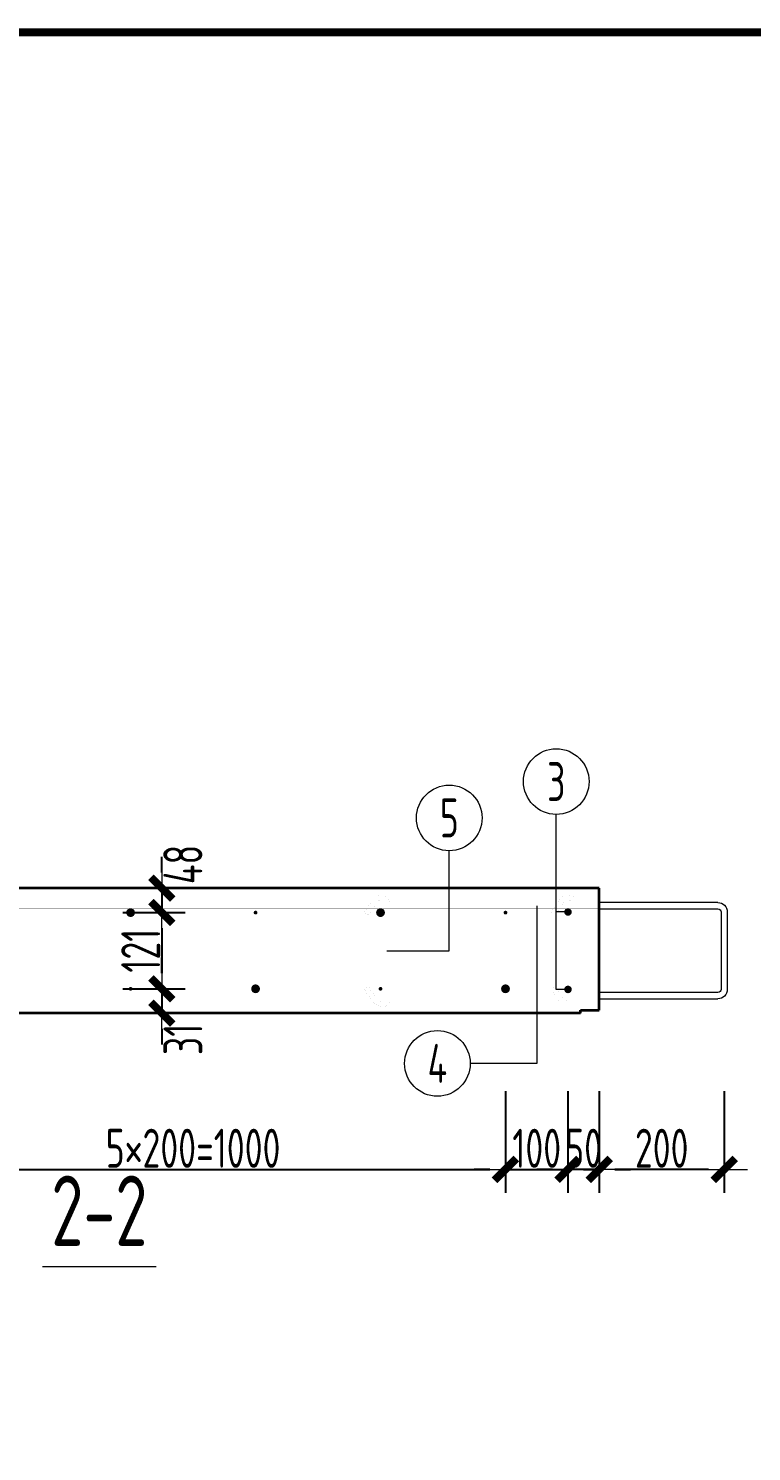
# Model space of a CAD drawing. Extents: x -85320 to 1679916, y -1321939 to 627.
# Drawn here: x 1217586 to 1222215, y -1086029 to -1076917 of the extents above; entities that cross this region are included whole.
import ezdxf
from ezdxf.enums import TextEntityAlignment as Align

# ---------------------------------------------------------------- set-up
doc = ezdxf.new("R2010")
doc.units = 0
doc.header["$LTSCALE"] = 1000
doc.layers.add('BORDER', color=7, linetype='Continuous')
doc.layers.add('拉模', color=7, linetype='Continuous')
for name, color, linetype, lineweight in [('直线', 7, 'Continuous', 18), ('预制墙图名', 7, 'Continuous', 18), ('预制墙墙身水平筋', 130, 'Continuous', 18), ('预制墙墙身纵向受力筋', 1, 'Continuous', 18), ('预制墙墙身纵向非受力筋', 94, 'Continuous', 18), ('预制墙墙身附加筋', 94, 'Continuous', 18), ('预制墙拉筋', 130, 'Continuous', 18), ('预制墙详图标注', 3, 'Continuous', 18), ('预制墙详图轮廓', 3, 'Continuous', 35)]:
    doc.layers.add(name, color=color, linetype=linetype, lineweight=lineweight)
doc.styles.add('样式 1', font='yjkeng.shx', dxfattribs={"width": 0.7, "bigfont": 'yjkchn.shx'})
doc.styles.add('样式 2', font='yjkeng.shx', dxfattribs={"width": 0.7, "bigfont": 'yjkchn.shx'})
doc.dimstyles.new('盈建科结构', dxfattribs={"dimscale": 100, "dimtxt": 2.5, "dimasz": 1, "dimexe": 1.5, "dimexo": 0.625, "dimgap": 0.1, "dimtad": 1, "dimdec": 0, "dimrnd": 1, "dimzin": 0, "dimdsep": 46, "dimtxsty": '样式 1', "dimblk": '_yjkbk', "dimblk1": 'ARCHTICK', "dimblk2": 'ARCHTICK', "dimcen": 0.09, "dimadec": 0, "dimazin": 0, "dimtfac": 1, "dimtdec": 4, "dimtix": 1, "dimtmove": 2, "dimatfit": 3, "dimfxl": 1, "dimtolj": 1, "dimtzin": 0, "dimarcsym": 0})

# ---------------------------------------------------------------- blocks, each defined once
blk = doc.blocks.new('_yjkbk')
blk.add_line((-1, 0), (1.5, 0))
blk.add_lwpolyline([(-0.7, -0.7, 0.5, 0.5, 0), (0.7, 0.7, 0.5, 0.5, 0)], format="xyseb")
blk = doc.blocks.new('*D3657')
at = {"layer": 'Defpoints', "color": 0, "transparency": 16777216}
for p in [(1221240.1, -1083722.1), (1222040.1, -1083722.1), (1221240.1, -1084222.1)]:
    blk.add_point(p, dxfattribs=at)
at = {"layer": '预制墙详图标注', "color": 0, "lineweight": -2, "transparency": 16777216}
for p, q in [((1221240.1, -1083722.1), (1221240.1, -1084372.1)), ((1222040.1, -1083722.1), (1222040.1, -1084372.1)), ((1221940.1, -1084222.1), (1221340.1, -1084222.1))]:
    blk.add_line(p, q, dxfattribs=at)
at = {"layer": '预制墙详图标注', "color": 0, "lineweight": -2, "transparency": 16777216, "xscale": 100, "yscale": 100, "zscale": 100, "rotation": 180}
blk.add_blockref('_yjkbk', (1221240.1, -1084222.1), dxfattribs=at)
at = {"layer": '预制墙详图标注', "color": 0, "lineweight": -2, "transparency": 16777216, "xscale": 100, "yscale": 100, "zscale": 100}
blk.add_blockref('_yjkbk', (1222040.1, -1084222.1), dxfattribs=at)
at = {"layer": '预制墙详图标注', "color": 0, "transparency": 16777216, "insert": (1221640.1, -1084212.1), "char_height": 250, "attachment_point": 8, "style": '样式 1'}
blk.add_mtext('\\A1;200', dxfattribs=at)
blk = doc.blocks.new('_ArchTick')
at = {"color": 0, "linetype": 'ByBlock', "const_width": 0.4}
blk.add_lwpolyline([(-0.5, -0.5), (0.5, 0.5)], dxfattribs=at)
blk = doc.blocks.new('*D3658')
at = {"layer": 'Defpoints', "color": 0, "transparency": 16777216}
for p in [(1221040.1, -1083722.1), (1221240.1, -1083722.1), (1221040.1, -1084222.1)]:
    blk.add_point(p, dxfattribs=at)
at = {"layer": '预制墙详图标注', "color": 0, "lineweight": -2, "transparency": 16777216}
for p, q in [((1221040.1, -1083722.1), (1221040.1, -1084372.1)), ((1221240.1, -1083722.1), (1221240.1, -1084372.1)), ((1220940.1, -1084222.1), (1220840.1, -1084222.1)), ((1221240.1, -1084222.1), (1221040.1, -1084222.1)), ((1221340.1, -1084222.1), (1221440.1, -1084222.1))]:
    blk.add_line(p, q, dxfattribs=at)
at = {"layer": '预制墙详图标注', "color": 0, "lineweight": -2, "transparency": 16777216, "xscale": 100, "yscale": 100, "zscale": 100}
blk.add_blockref('_yjkbk', (1221040.1, -1084222.1), dxfattribs=at)
at = {"layer": '预制墙详图标注', "color": 0, "lineweight": -2, "transparency": 16777216, "xscale": 100, "yscale": 100, "zscale": 100, "rotation": 180}
blk.add_blockref('_yjkbk', (1221240.1, -1084222.1), dxfattribs=at)
at = {"layer": '预制墙详图标注', "color": 0, "transparency": 16777216, "insert": (1221140.1, -1084212.1), "char_height": 250, "attachment_point": 8, "style": '样式 1'}
blk.add_mtext('\\A1;50', dxfattribs=at)
blk = doc.blocks.new('*D3581')
at = {"layer": 'Defpoints', "color": 0, "transparency": 16777216}
for p in [(1216640.1, -1083722.1), (1220640.1, -1083722.1), (1220640.1, -1084222.1)]:
    blk.add_point(p, dxfattribs=at)
at = {"layer": '预制墙详图标注', "color": 0, "lineweight": -2, "transparency": 16777216}
for p, q in [((1216640.1, -1083784.6), (1216640.1, -1084372.1)), ((1220640.1, -1083784.6), (1220640.1, -1084372.1)), ((1216740.1, -1084222.1), (1220540.1, -1084222.1))]:
    blk.add_line(p, q, dxfattribs=at)
at = {"layer": '预制墙详图标注', "color": 0, "lineweight": -2, "transparency": 16777216, "xscale": 100, "yscale": 100, "zscale": 100, "rotation": 180}
blk.add_blockref('_yjkbk', (1216640.1, -1084222.1), dxfattribs=at)
at = {"layer": '预制墙详图标注', "color": 0, "lineweight": -2, "transparency": 16777216, "xscale": 100, "yscale": 100, "zscale": 100}
blk.add_blockref('_yjkbk', (1220640.1, -1084222.1), dxfattribs=at)
at = {"layer": '预制墙详图标注', "color": 0, "transparency": 16777216, "insert": (1218640.1, -1084212.1), "char_height": 250, "attachment_point": 8, "style": '样式 1'}
blk.add_mtext('\\A1;5×200=1000', dxfattribs=at)
blk = doc.blocks.new('*D3583')
at = {"layer": 'Defpoints', "color": 0, "transparency": 16777216}
for p in [(1220640.1, -1083722.1), (1221040.1, -1083722.1), (1221040.1, -1084222.1)]:
    blk.add_point(p, dxfattribs=at)
at = {"layer": '预制墙详图标注', "color": 0, "lineweight": -2, "transparency": 16777216}
for p, q in [((1220640.1, -1083722.1), (1220640.1, -1084372.1)), ((1221040.1, -1083722.1), (1221040.1, -1084372.1)), ((1220540.1, -1084222.1), (1220440.1, -1084222.1)), ((1220640.1, -1084222.1), (1221040.1, -1084222.1)), ((1221140.1, -1084222.1), (1221240.1, -1084222.1))]:
    blk.add_line(p, q, dxfattribs=at)
at = {"layer": '预制墙详图标注', "color": 0, "lineweight": -2, "transparency": 16777216, "xscale": 100, "yscale": 100, "zscale": 100}
blk.add_blockref('_yjkbk', (1220640.1, -1084222.1), dxfattribs=at)
at = {"layer": '预制墙详图标注', "color": 0, "lineweight": -2, "transparency": 16777216, "xscale": 100, "yscale": 100, "zscale": 100, "rotation": 180}
blk.add_blockref('_yjkbk', (1221040.1, -1084222.1), dxfattribs=at)
at = {"layer": '预制墙详图标注', "color": 0, "transparency": 16777216, "insert": (1220840.1, -1084212.1), "char_height": 250, "attachment_point": 8, "style": '样式 1'}
blk.add_mtext('\\A1;100', dxfattribs=at)
blk = doc.blocks.new('*D3625')
at = {"layer": 'Defpoints', "color": 0, "transparency": 16777216}
for p in [(1218190.1, -1083066.1), (1218190.1, -1083222.1), (1218440.1, -1083222.1)]:
    blk.add_point(p, dxfattribs=at)
at = {"layer": '预制墙详图标注', "color": 0, "lineweight": -2, "transparency": 16777216}
for p, q in [((1218440.1, -1082966.1), (1218440.1, -1082866.1)), ((1218190.1, -1083066.1), (1218590.1, -1083066.1)), ((1218440.1, -1083066.1), (1218440.1, -1083222.1)), ((1218190.1, -1083222.1), (1218590.1, -1083222.1)), ((1218440.1, -1083322.1), (1218440.1, -1083422.1))]:
    blk.add_line(p, q, dxfattribs=at)
at = {"layer": '预制墙详图标注', "color": 0, "lineweight": -2, "transparency": 16777216, "xscale": 100, "yscale": 100, "zscale": 100}
for p, rotation in [((1218440.1, -1083066.1), 270), ((1218440.1, -1083222.1), 90)]:
    blk.add_blockref('_yjkbk', p, dxfattribs=dict(at, rotation=rotation))
at = {"layer": '预制墙详图标注', "color": 0, "transparency": 16777216, "insert": (1218700.1, -1083389.9), "char_height": 250, "attachment_point": 8, "rotation": 90, "style": '样式 1'}
blk.add_mtext('\\A1;31', dxfattribs=at)
blk = doc.blocks.new('*D3626')
at = {"layer": 'Defpoints', "color": 0, "transparency": 16777216}
for p in [(1218190.1, -1082578.1), (1218190.1, -1083066.1), (1218440.1, -1083066.1)]:
    blk.add_point(p, dxfattribs=at)
at = {"layer": '预制墙详图标注', "color": 0, "lineweight": -2, "transparency": 16777216}
for p, q in [((1218190.1, -1082578.1), (1218590.1, -1082578.1)), ((1218440.1, -1082678.1), (1218440.1, -1082966.1)), ((1218190.1, -1083066.1), (1218590.1, -1083066.1))]:
    blk.add_line(p, q, dxfattribs=at)
at = {"layer": '预制墙详图标注', "color": 0, "lineweight": -2, "transparency": 16777216, "xscale": 100, "yscale": 100, "zscale": 100}
for p, rotation in [((1218440.1, -1082578.1), 90), ((1218440.1, -1083066.1), 270)]:
    blk.add_blockref('_yjkbk', p, dxfattribs=dict(at, rotation=rotation))
at = {"layer": '预制墙详图标注', "color": 0, "transparency": 16777216, "insert": (1218430.1, -1082822.1), "char_height": 250, "attachment_point": 8, "rotation": 90, "style": '样式 1'}
blk.add_mtext('\\A1;121', dxfattribs=at)
blk = doc.blocks.new('*D3627')
at = {"layer": 'Defpoints', "color": 0, "transparency": 16777216}
for p in [(1218190.1, -1082422.1), (1218190.1, -1082578.1), (1218440.1, -1082578.1)]:
    blk.add_point(p, dxfattribs=at)
at = {"layer": '预制墙详图标注', "color": 0, "lineweight": -2, "transparency": 16777216}
for p, q in [((1218440.1, -1082322.1), (1218440.1, -1082222.1)), ((1218190.1, -1082422.1), (1218590.1, -1082422.1)), ((1218440.1, -1082422.1), (1218440.1, -1082578.1)), ((1218190.1, -1082578.1), (1218590.1, -1082578.1)), ((1218440.1, -1082678.1), (1218440.1, -1082778.1))]:
    blk.add_line(p, q, dxfattribs=at)
at = {"layer": '预制墙详图标注', "color": 0, "lineweight": -2, "transparency": 16777216, "xscale": 100, "yscale": 100, "zscale": 100}
for p, rotation in [((1218440.1, -1082422.1), 270), ((1218440.1, -1082578.1), 90)]:
    blk.add_blockref('_yjkbk', p, dxfattribs=dict(at, rotation=rotation))
at = {"layer": '预制墙详图标注', "color": 0, "transparency": 16777216, "insert": (1218700.1, -1082269.8), "char_height": 250, "attachment_point": 8, "rotation": 90, "style": '样式 1'}
blk.add_mtext('\\A1;48', dxfattribs=at)
blk = doc.blocks.new('图框1')
at = {"layer": 'BORDER', "const_width": 50}
blk.add_lwpolyline([(1377778.9, -823088.7), (1377778.9, -783088.7), (1433678.9, -783088.7), (1433678.9, -823088.7)], close=True, dxfattribs=at)
blk = doc.blocks.new('闭口左')
at = {"layer": '预制墙墙身水平筋', "color": 4}
for p, q in [((1032894.4, -832502.8), (1032894.4, -832998.8)), ((1032934.4, -832502.8), (1032934.4, -832998.8))]:
    blk.add_line(p, q, dxfattribs=at)
at = {"layer": '预制墙墙身水平筋', "lineweight": 18}
for p, q in [((1032954.4, -832442.8), (1033714.4, -832442.8)), ((1032954.4, -832442.8), (1033714.4, -832442.8)), ((1032954.4, -832442.8), (1033714.4, -832442.8)), ((1032954.4, -832442.8), (1033714.4, -832442.8)), ((1032954.4, -832442.8), (1033714.4, -832442.8)), ((1032954.4, -832442.8), (1033714.4, -832442.8)), ((1032954.4, -832442.8), (1033714.4, -832442.8)), ((1032954.4, -832442.8), (1033714.4, -832442.8)), ((1032954.4, -832442.8), (1033714.4, -832442.8)), ((1032954.4, -832442.8), (1033714.4, -832442.8)), ((1032954.4, -832442.8), (1033714.4, -832442.8)), ((1032954.4, -832442.8), (1033714.4, -832442.8)), ((1032954.4, -832442.8), (1033714.4, -832442.8)), ((1032954.4, -832442.8), (1033714.4, -832442.8)), ((1032954.4, -832442.8), (1033714.4, -832442.8)), ((1033714.4, -832482.8), (1032954.4, -832482.8)), ((1033714.4, -832482.8), (1032954.4, -832482.8)), ((1033714.4, -832482.8), (1032954.4, -832482.8)), ((1033714.4, -832482.8), (1032954.4, -832482.8)), ((1033714.4, -832482.8), (1032954.4, -832482.8)), ((1033714.4, -832482.8), (1032954.4, -832482.8)), ((1033714.4, -832482.8), (1032954.4, -832482.8)), ((1033714.4, -832482.8), (1032954.4, -832482.8)), ((1033714.4, -832482.8), (1032954.4, -832482.8)), ((1033714.4, -832482.8), (1032954.4, -832482.8)), ((1033714.4, -832482.8), (1032954.4, -832482.8)), ((1033714.4, -832482.8), (1032954.4, -832482.8)), ((1033714.4, -832482.8), (1032954.4, -832482.8)), ((1033714.4, -832482.8), (1032954.4, -832482.8)), ((1033714.4, -832482.8), (1032954.4, -832482.8)), ((1032954.4, -833018.8), (1033714.4, -833018.8)), ((1033714.4, -833058.8), (1032954.4, -833058.8))]:
    blk.add_line(p, q, dxfattribs=at)
for centre, radius, start, end in [((1032954.4, -832502.8), 60, 90, 180), ((1032954.4, -832502.8), 60, 90, 180), ((1032954.4, -832502.8), 60, 90, 180), ((1032954.4, -832502.8), 60, 90, 180), ((1032954.4, -832502.8), 60, 90, 180), ((1032954.4, -832502.8), 60, 90, 180), ((1032954.4, -832502.8), 60, 90, 180), ((1032954.4, -832502.8), 60, 90, 180), ((1032954.4, -832502.8), 60, 90, 180), ((1032954.4, -832502.8), 60, 90, 180), ((1032954.4, -832502.8), 60, 90, 180), ((1032954.4, -832502.8), 60, 90, 180), ((1032954.4, -832502.8), 60, 90, 180), ((1032954.4, -832502.8), 60, 90, 180), ((1032954.4, -832502.8), 20, 90, 180), ((1032954.4, -832502.8), 20, 90, 180), ((1032954.4, -832502.8), 20, 90, 180), ((1032954.4, -832502.8), 20, 90, 180), ((1032954.4, -832502.8), 20, 90, 180), ((1032954.4, -832502.8), 20, 90, 180), ((1032954.4, -832502.8), 20, 90, 180), ((1032954.4, -832502.8), 20, 90, 180), ((1032954.4, -832502.8), 20, 90, 180), ((1032954.4, -832502.8), 20, 90, 180), ((1032954.4, -832502.8), 20, 90, 180), ((1032954.4, -832502.8), 20, 90, 180), ((1032954.4, -832502.8), 20, 90, 180), ((1032954.4, -832502.8), 20, 90, 180), ((1032954.4, -832998.8), 60, 180, 270), ((1032954.4, -832998.8), 20, 180, 270)]:
    blk.add_arc(centre, radius, start, end, dxfattribs=at)

msp = doc.modelspace()

# ---------------------------------------------------------------- linework, layer by layer
at = {"layer": '直线', "lineweight": 18}
for p, q in [((1221040.149, -1082574.058), (1220965.149, -1082574.058)), ((1220840.149, -1083110.058), (1220840.149, -1083544.058))]:
    msp.add_line(p, q, dxfattribs=at)
for points in [[(1221040.149, -1083070.058), (1220965.149, -1083070.058), (1220965.149, -1081949.058)], [(1219880.149, -1082822.058), (1220280.149, -1082822.058), (1220280.149, -1082182.058)], [(1220840.149, -1082534.058), (1220840.149, -1083544.058), (1220414.149, -1083544.058)]]:
    msp.add_lwpolyline(points, dxfattribs=at)
for centre in [(1220965.149, -1081739.058), (1220280.149, -1081972.058), (1220204.149, -1083544.058)]:
    msp.add_circle(centre, 210, dxfattribs=at)
at = {"layer": '预制墙图名', "lineweight": 18}
msp.add_line((1218403.61, -1084847.058), (1217676.687, -1084847.058), dxfattribs=at)
at = {"layer": '预制墙墙身水平筋', "lineweight": 18, "const_width": 0.18}
for points in [[(1221240.149, -1082514.058), (1216040.149, -1082514.058)], [(1221240.149, -1082514.058), (1216040.149, -1082514.058)], [(1221240.149, -1082514.058), (1216040.149, -1082514.058)], [(1221240.149, -1082514.058), (1216040.149, -1082514.058)], [(1221240.149, -1082514.058), (1216040.149, -1082514.058)], [(1221240.149, -1082514.058), (1216040.149, -1082514.058)], [(1221240.149, -1082514.058), (1216040.149, -1082514.058)], [(1221240.149, -1082514.058), (1216040.149, -1082514.058)], [(1221240.149, -1082514.058), (1216040.149, -1082514.058)], [(1221240.149, -1082514.058), (1216040.149, -1082514.058)], [(1221240.149, -1082514.058), (1216040.149, -1082514.058)], [(1221240.149, -1082514.058), (1216040.149, -1082514.058)], [(1221240.149, -1082514.058), (1216040.149, -1082514.058)], [(1221240.149, -1082514.058), (1216040.149, -1082514.058)], [(1221240.149, -1082514.058), (1216040.149, -1082514.058)], [(1216040.149, -1082554.058), (1221240.149, -1082554.058)], [(1216040.149, -1082554.058), (1221240.149, -1082554.058)], [(1216040.149, -1082554.058), (1221240.149, -1082554.058)], [(1216040.149, -1082554.058), (1221240.149, -1082554.058)], [(1216040.149, -1082554.058), (1221240.149, -1082554.058)], [(1216040.149, -1082554.058), (1221240.149, -1082554.058)], [(1216040.149, -1082554.058), (1221240.149, -1082554.058)], [(1216040.149, -1082554.058), (1221240.149, -1082554.058)], [(1216040.149, -1082554.058), (1221240.149, -1082554.058)], [(1216040.149, -1082554.058), (1221240.149, -1082554.058)], [(1216040.149, -1082554.058), (1221240.149, -1082554.058)], [(1216040.149, -1082554.058), (1221240.149, -1082554.058)], [(1216040.149, -1082554.058), (1221240.149, -1082554.058)], [(1216040.149, -1082554.058), (1221240.149, -1082554.058)], [(1216040.149, -1082554.058), (1221240.149, -1082554.058)], [(1221240.149, -1083090.058), (1216040.149, -1083090.058)], [(1221240.149, -1083090.058), (1216040.149, -1083090.058)], [(1221240.149, -1083090.058), (1216040.149, -1083090.058)], [(1221240.149, -1083090.058), (1216040.149, -1083090.058)], [(1221240.149, -1083090.058), (1216040.149, -1083090.058)], [(1221240.149, -1083090.058), (1216040.149, -1083090.058)], [(1221240.149, -1083090.058), (1216040.149, -1083090.058)], [(1221240.149, -1083090.058), (1216040.149, -1083090.058)], [(1221240.149, -1083090.058), (1216040.149, -1083090.058)], [(1221240.149, -1083090.058), (1216040.149, -1083090.058)], [(1221240.149, -1083090.058), (1216040.149, -1083090.058)], [(1221240.149, -1083090.058), (1216040.149, -1083090.058)], [(1221240.149, -1083090.058), (1216040.149, -1083090.058)], [(1221240.149, -1083090.058), (1216040.149, -1083090.058)], [(1221240.149, -1083090.058), (1216040.149, -1083090.058)], [(1216040.149, -1083130.058), (1221240.149, -1083130.058)], [(1216040.149, -1083130.058), (1221240.149, -1083130.058)], [(1216040.149, -1083130.058), (1221240.149, -1083130.058)], [(1216040.149, -1083130.058), (1221240.149, -1083130.058)], [(1216040.149, -1083130.058), (1221240.149, -1083130.058)], [(1216040.149, -1083130.058), (1221240.149, -1083130.058)], [(1216040.149, -1083130.058), (1221240.149, -1083130.058)], [(1216040.149, -1083130.058), (1221240.149, -1083130.058)], [(1216040.149, -1083130.058), (1221240.149, -1083130.058)], [(1216040.149, -1083130.058), (1221240.149, -1083130.058)], [(1216040.149, -1083130.058), (1221240.149, -1083130.058)], [(1216040.149, -1083130.058), (1221240.149, -1083130.058)], [(1216040.149, -1083130.058), (1221240.149, -1083130.058)], [(1216040.149, -1083130.058), (1221240.149, -1083130.058)], [(1216040.149, -1083130.058), (1221240.149, -1083130.058)]]:
    msp.add_lwpolyline(points, dxfattribs=at)
at = {"layer": '预制墙墙身纵向受力筋', "lineweight": 18, "const_width": 28}
for points in [[(1218226.149, -1082578.058, -1), (1218254.149, -1082578.058, -1)], [(1219826.149, -1082578.058, -1), (1219854.149, -1082578.058, -1)], [(1219026.149, -1083066.058, -1), (1219054.149, -1083066.058, -1)], [(1220626.149, -1083066.058, -1), (1220654.149, -1083066.058, -1)]]:
    msp.add_lwpolyline(points, format="xyb", close=True, dxfattribs=at)
at = {"layer": '预制墙墙身纵向非受力筋', "lineweight": 18, "const_width": 12}
for points in [[(1219034.149, -1082578.058, -1), (1219046.149, -1082578.058, -1)], [(1220634.149, -1082578.058, -1), (1220646.149, -1082578.058, -1)], [(1218234.149, -1083066.058, -1), (1218246.149, -1083066.058, -1)], [(1219834.149, -1083066.058, -1), (1219846.149, -1083066.058, -1)]]:
    msp.add_lwpolyline(points, format="xyb", close=True, dxfattribs=at)
at = {"layer": '预制墙墙身附加筋', "lineweight": 18, "const_width": 24}
for points in [[(1221028.149, -1082574.058, -1), (1221052.149, -1082574.058, -1)], [(1221028.149, -1083070.058, -1), (1221052.149, -1083070.058, -1)]]:
    msp.add_lwpolyline(points, format="xyb", close=True, dxfattribs=at)
at = {"layer": '预制墙拉筋', "lineweight": 18, "const_width": 0.18}
for points in [[(1219734.654, -1083068.896), (1219789.767, -1083146.808, 0.24342753), (1219850.151, -1083178.058), (1219865.15, -1083178.058, 0.41421357), (1219896.149, -1083147.059), (1219896.149, -1082512.055, 0.41421357), (1219850.151, -1082466.058), (1219835.152, -1082466.058, 0.24342753), (1219798.429, -1082485.063), (1219734.654, -1082575.219), (1219760.779, -1082593.699), (1219824.554, -1082503.543, -0.24342753), (1219835.152, -1082498.058), (1219850.151, -1082498.058, -0.41421357), (1219864.149, -1082512.055), (1219864.149, -1083147.059), (1219866.151, -1083147.059, -0.41421357), (1219865.15, -1083148.06), (1219865.15, -1083146.058), (1219850.151, -1083146.058, -0.24342753), (1219815.892, -1083128.328), (1219760.779, -1083050.416)], [(1219734.654, -1083068.896), (1219789.767, -1083146.808, 0.24342753), (1219850.151, -1083178.058), (1219865.15, -1083178.058, 0.41421357), (1219896.149, -1083147.059), (1219896.149, -1082512.055, 0.41421357), (1219850.151, -1082466.058), (1219835.152, -1082466.058, 0.24342753), (1219798.429, -1082485.063), (1219734.654, -1082575.219), (1219760.779, -1082593.699), (1219824.554, -1082503.543, -0.24342753), (1219835.152, -1082498.058), (1219850.151, -1082498.058, -0.41421357), (1219864.149, -1082512.055), (1219864.149, -1083147.059), (1219866.151, -1083147.059, -0.41421357), (1219865.15, -1083148.06), (1219865.15, -1083146.058), (1219850.151, -1083146.058, -0.24342753), (1219815.892, -1083128.328), (1219760.779, -1083050.416)], [(1219734.654, -1083068.896), (1219789.767, -1083146.808, 0.24342753), (1219850.151, -1083178.058), (1219865.15, -1083178.058, 0.41421357), (1219896.149, -1083147.059), (1219896.149, -1082512.055, 0.41421357), (1219850.151, -1082466.058), (1219835.152, -1082466.058, 0.24342753), (1219798.429, -1082485.063), (1219734.654, -1082575.219), (1219760.779, -1082593.699), (1219824.554, -1082503.543, -0.24342753), (1219835.152, -1082498.058), (1219850.151, -1082498.058, -0.41421357), (1219864.149, -1082512.055), (1219864.149, -1083147.059), (1219866.151, -1083147.059, -0.41421357), (1219865.15, -1083148.06), (1219865.15, -1083146.058), (1219850.151, -1083146.058, -0.24342753), (1219815.892, -1083128.328), (1219760.779, -1083050.416)], [(1219734.654, -1083068.896), (1219789.767, -1083146.808, 0.24342753), (1219850.151, -1083178.058), (1219865.15, -1083178.058, 0.41421357), (1219896.149, -1083147.059), (1219896.149, -1082512.055, 0.41421357), (1219850.151, -1082466.058), (1219835.152, -1082466.058, 0.24342753), (1219798.429, -1082485.063), (1219734.654, -1082575.219), (1219760.779, -1082593.699), (1219824.554, -1082503.543, -0.24342753), (1219835.152, -1082498.058), (1219850.151, -1082498.058, -0.41421357), (1219864.149, -1082512.055), (1219864.149, -1083147.059), (1219866.151, -1083147.059, -0.41421357), (1219865.15, -1083148.06), (1219865.15, -1083146.058), (1219850.151, -1083146.058, -0.24342753), (1219815.892, -1083128.328), (1219760.779, -1083050.416)], [(1219734.654, -1083068.896), (1219789.767, -1083146.808, 0.24342753), (1219850.151, -1083178.058), (1219865.15, -1083178.058, 0.41421357), (1219896.149, -1083147.059), (1219896.149, -1082512.055, 0.41421357), (1219850.151, -1082466.058), (1219835.152, -1082466.058, 0.24342753), (1219798.429, -1082485.063), (1219734.654, -1082575.219), (1219760.779, -1082593.699), (1219824.554, -1082503.543, -0.24342753), (1219835.152, -1082498.058), (1219850.151, -1082498.058, -0.41421357), (1219864.149, -1082512.055), (1219864.149, -1083147.059), (1219866.151, -1083147.059, -0.41421357), (1219865.15, -1083148.06), (1219865.15, -1083146.058), (1219850.151, -1083146.058, -0.24342753), (1219815.892, -1083128.328), (1219760.779, -1083050.416)], [(1220930.654, -1083068.896), (1220985.767, -1083146.808, 0.24342753), (1221046.151, -1083178.058), (1221061.15, -1083178.058, 0.41421357), (1221092.149, -1083147.059), (1221092.149, -1082512.055, 0.41421357), (1221046.151, -1082466.058), (1221031.152, -1082466.058, 0.24342753), (1220994.429, -1082485.063), (1220930.654, -1082575.219), (1220956.779, -1082593.699), (1221020.554, -1082503.543, -0.24342753), (1221031.152, -1082498.058), (1221046.151, -1082498.058, -0.41421357), (1221060.149, -1082512.055), (1221060.149, -1083147.059), (1221062.151, -1083147.059, -0.41421357), (1221061.15, -1083148.06), (1221061.15, -1083146.058), (1221046.151, -1083146.058, -0.24342753), (1221011.892, -1083128.328), (1220956.779, -1083050.416)], [(1220930.654, -1083068.896), (1220985.767, -1083146.808, 0.24342753), (1221046.151, -1083178.058), (1221061.15, -1083178.058, 0.41421357), (1221092.149, -1083147.059), (1221092.149, -1082512.055, 0.41421357), (1221046.151, -1082466.058), (1221031.152, -1082466.058, 0.24342753), (1220994.429, -1082485.063), (1220930.654, -1082575.219), (1220956.779, -1082593.699), (1221020.554, -1082503.543, -0.24342753), (1221031.152, -1082498.058), (1221046.151, -1082498.058, -0.41421357), (1221060.149, -1082512.055), (1221060.149, -1083147.059), (1221062.151, -1083147.059, -0.41421357), (1221061.15, -1083148.06), (1221061.15, -1083146.058), (1221046.151, -1083146.058, -0.24342753), (1221011.892, -1083128.328), (1220956.779, -1083050.416)], [(1220930.654, -1083068.896), (1220985.767, -1083146.808, 0.24342753), (1221046.151, -1083178.058), (1221061.15, -1083178.058, 0.41421357), (1221092.149, -1083147.059), (1221092.149, -1082512.055, 0.41421357), (1221046.151, -1082466.058), (1221031.152, -1082466.058, 0.24342753), (1220994.429, -1082485.063), (1220930.654, -1082575.219), (1220956.779, -1082593.699), (1221020.554, -1082503.543, -0.24342753), (1221031.152, -1082498.058), (1221046.151, -1082498.058, -0.41421357), (1221060.149, -1082512.055), (1221060.149, -1083147.059), (1221062.151, -1083147.059, -0.41421357), (1221061.15, -1083148.06), (1221061.15, -1083146.058), (1221046.151, -1083146.058, -0.24342753), (1221011.892, -1083128.328), (1220956.779, -1083050.416)], [(1220930.654, -1083068.896), (1220985.767, -1083146.808, 0.24342753), (1221046.151, -1083178.058), (1221061.15, -1083178.058, 0.41421357), (1221092.149, -1083147.059), (1221092.149, -1082512.055, 0.41421357), (1221046.151, -1082466.058), (1221031.152, -1082466.058, 0.24342753), (1220994.429, -1082485.063), (1220930.654, -1082575.219), (1220956.779, -1082593.699), (1221020.554, -1082503.543, -0.24342753), (1221031.152, -1082498.058), (1221046.151, -1082498.058, -0.41421357), (1221060.149, -1082512.055), (1221060.149, -1083147.059), (1221062.151, -1083147.059, -0.41421357), (1221061.15, -1083148.06), (1221061.15, -1083146.058), (1221046.151, -1083146.058, -0.24342753), (1221011.892, -1083128.328), (1220956.779, -1083050.416)], [(1220930.654, -1083068.896), (1220985.767, -1083146.808, 0.24342753), (1221046.151, -1083178.058), (1221061.15, -1083178.058, 0.41421357), (1221092.149, -1083147.059), (1221092.149, -1082512.055, 0.41421357), (1221046.151, -1082466.058), (1221031.152, -1082466.058, 0.24342753), (1220994.429, -1082485.063), (1220930.654, -1082575.219), (1220956.779, -1082593.699), (1221020.554, -1082503.543, -0.24342753), (1221031.152, -1082498.058), (1221046.151, -1082498.058, -0.41421357), (1221060.149, -1082512.055), (1221060.149, -1083147.059), (1221062.151, -1083147.059, -0.41421357), (1221061.15, -1083148.06), (1221061.15, -1083146.058), (1221046.151, -1083146.058, -0.24342753), (1221011.892, -1083128.328), (1220956.779, -1083050.416)], [(1220930.654, -1083068.896), (1220985.767, -1083146.808, 0.24342753), (1221046.151, -1083178.058), (1221061.15, -1083178.058, 0.41421357), (1221092.149, -1083147.059), (1221092.149, -1082512.055, 0.41421357), (1221046.151, -1082466.058), (1221031.152, -1082466.058, 0.24342753), (1220994.429, -1082485.063), (1220930.654, -1082575.219), (1220956.779, -1082593.699), (1221020.554, -1082503.543, -0.24342753), (1221031.152, -1082498.058), (1221046.151, -1082498.058, -0.41421357), (1221060.149, -1082512.055), (1221060.149, -1083147.059), (1221062.151, -1083147.059, -0.41421357), (1221061.15, -1083148.06), (1221061.15, -1083146.058), (1221046.151, -1083146.058, -0.24342753), (1221011.892, -1083128.328), (1220956.779, -1083050.416)], [(1220930.654, -1083068.896), (1220985.767, -1083146.808, 0.24342753), (1221046.151, -1083178.058), (1221061.15, -1083178.058, 0.41421357), (1221092.149, -1083147.059), (1221092.149, -1082512.055, 0.41421357), (1221046.151, -1082466.058), (1221031.152, -1082466.058, 0.24342753), (1220994.429, -1082485.063), (1220930.654, -1082575.219), (1220956.779, -1082593.699), (1221020.554, -1082503.543, -0.24342753), (1221031.152, -1082498.058), (1221046.151, -1082498.058, -0.41421357), (1221060.149, -1082512.055), (1221060.149, -1083147.059), (1221062.151, -1083147.059, -0.41421357), (1221061.15, -1083148.06), (1221061.15, -1083146.058), (1221046.151, -1083146.058, -0.24342753), (1221011.892, -1083128.328), (1220956.779, -1083050.416)], [(1220930.654, -1083068.896), (1220985.767, -1083146.808, 0.24342753), (1221046.151, -1083178.058), (1221061.15, -1083178.058, 0.41421357), (1221092.149, -1083147.059), (1221092.149, -1082512.055, 0.41421357), (1221046.151, -1082466.058), (1221031.152, -1082466.058, 0.24342753), (1220994.429, -1082485.063), (1220930.654, -1082575.219), (1220956.779, -1082593.699), (1221020.554, -1082503.543, -0.24342753), (1221031.152, -1082498.058), (1221046.151, -1082498.058, -0.41421357), (1221060.149, -1082512.055), (1221060.149, -1083147.059), (1221062.151, -1083147.059, -0.41421357), (1221061.15, -1083148.06), (1221061.15, -1083146.058), (1221046.151, -1083146.058, -0.24342753), (1221011.892, -1083128.328), (1220956.779, -1083050.416)], [(1220930.654, -1083068.896), (1220985.767, -1083146.808, 0.24342753), (1221046.151, -1083178.058), (1221061.15, -1083178.058, 0.41421357), (1221092.149, -1083147.059), (1221092.149, -1082512.055, 0.41421357), (1221046.151, -1082466.058), (1221031.152, -1082466.058, 0.24342753), (1220994.429, -1082485.063), (1220930.654, -1082575.219), (1220956.779, -1082593.699), (1221020.554, -1082503.543, -0.24342753), (1221031.152, -1082498.058), (1221046.151, -1082498.058, -0.41421357), (1221060.149, -1082512.055), (1221060.149, -1083147.059), (1221062.151, -1083147.059, -0.41421357), (1221061.15, -1083148.06), (1221061.15, -1083146.058), (1221046.151, -1083146.058, -0.24342753), (1221011.892, -1083128.328), (1220956.779, -1083050.416)], [(1220930.654, -1083068.896), (1220985.767, -1083146.808, 0.24342753), (1221046.151, -1083178.058), (1221061.15, -1083178.058, 0.41421357), (1221092.149, -1083147.059), (1221092.149, -1082512.055, 0.41421357), (1221046.151, -1082466.058), (1221031.152, -1082466.058, 0.24342753), (1220994.429, -1082485.063), (1220930.654, -1082575.219), (1220956.779, -1082593.699), (1221020.554, -1082503.543, -0.24342753), (1221031.152, -1082498.058), (1221046.151, -1082498.058, -0.41421357), (1221060.149, -1082512.055), (1221060.149, -1083147.059), (1221062.151, -1083147.059, -0.41421357), (1221061.15, -1083148.06), (1221061.15, -1083146.058), (1221046.151, -1083146.058, -0.24342753), (1221011.892, -1083128.328), (1220956.779, -1083050.416)], [(1220930.654, -1083068.896), (1220985.767, -1083146.808, 0.24342753), (1221046.151, -1083178.058), (1221061.15, -1083178.058, 0.41421357), (1221092.149, -1083147.059), (1221092.149, -1082512.055, 0.41421357), (1221046.151, -1082466.058), (1221031.152, -1082466.058, 0.24342753), (1220994.429, -1082485.063), (1220930.654, -1082575.219), (1220956.779, -1082593.699), (1221020.554, -1082503.543, -0.24342753), (1221031.152, -1082498.058), (1221046.151, -1082498.058, -0.41421357), (1221060.149, -1082512.055), (1221060.149, -1083147.059), (1221062.151, -1083147.059, -0.41421357), (1221061.15, -1083148.06), (1221061.15, -1083146.058), (1221046.151, -1083146.058, -0.24342753), (1221011.892, -1083128.328), (1220956.779, -1083050.416)], [(1220930.654, -1083068.896), (1220985.767, -1083146.808, 0.24342753), (1221046.151, -1083178.058), (1221061.15, -1083178.058, 0.41421357), (1221092.149, -1083147.059), (1221092.149, -1082512.055, 0.41421357), (1221046.151, -1082466.058), (1221031.152, -1082466.058, 0.24342753), (1220994.429, -1082485.063), (1220930.654, -1082575.219), (1220956.779, -1082593.699), (1221020.554, -1082503.543, -0.24342753), (1221031.152, -1082498.058), (1221046.151, -1082498.058, -0.41421357), (1221060.149, -1082512.055), (1221060.149, -1083147.059), (1221062.151, -1083147.059, -0.41421357), (1221061.15, -1083148.06), (1221061.15, -1083146.058), (1221046.151, -1083146.058, -0.24342753), (1221011.892, -1083128.328), (1220956.779, -1083050.416)], [(1220930.654, -1083068.896), (1220985.767, -1083146.808, 0.24342753), (1221046.151, -1083178.058), (1221061.15, -1083178.058, 0.41421357), (1221092.149, -1083147.059), (1221092.149, -1082512.055, 0.41421357), (1221046.151, -1082466.058), (1221031.152, -1082466.058, 0.24342753), (1220994.429, -1082485.063), (1220930.654, -1082575.219), (1220956.779, -1082593.699), (1221020.554, -1082503.543, -0.24342753), (1221031.152, -1082498.058), (1221046.151, -1082498.058, -0.41421357), (1221060.149, -1082512.055), (1221060.149, -1083147.059), (1221062.151, -1083147.059, -0.41421357), (1221061.15, -1083148.06), (1221061.15, -1083146.058), (1221046.151, -1083146.058, -0.24342753), (1221011.892, -1083128.328), (1220956.779, -1083050.416)], [(1220930.654, -1083068.896), (1220985.767, -1083146.808, 0.24342753), (1221046.151, -1083178.058), (1221061.15, -1083178.058, 0.41421357), (1221092.149, -1083147.059), (1221092.149, -1082512.055, 0.41421357), (1221046.151, -1082466.058), (1221031.152, -1082466.058, 0.24342753), (1220994.429, -1082485.063), (1220930.654, -1082575.219), (1220956.779, -1082593.699), (1221020.554, -1082503.543, -0.24342753), (1221031.152, -1082498.058), (1221046.151, -1082498.058, -0.41421357), (1221060.149, -1082512.055), (1221060.149, -1083147.059), (1221062.151, -1083147.059, -0.41421357), (1221061.15, -1083148.06), (1221061.15, -1083146.058), (1221046.151, -1083146.058, -0.24342753), (1221011.892, -1083128.328), (1220956.779, -1083050.416)], [(1220930.654, -1083068.896), (1220985.767, -1083146.808, 0.24342753), (1221046.151, -1083178.058), (1221061.15, -1083178.058, 0.41421357), (1221092.149, -1083147.059), (1221092.149, -1082512.055, 0.41421357), (1221046.151, -1082466.058), (1221031.152, -1082466.058, 0.24342753), (1220994.429, -1082485.063), (1220930.654, -1082575.219), (1220956.779, -1082593.699), (1221020.554, -1082503.543, -0.24342753), (1221031.152, -1082498.058), (1221046.151, -1082498.058, -0.41421357), (1221060.149, -1082512.055), (1221060.149, -1083147.059), (1221062.151, -1083147.059, -0.41421357), (1221061.15, -1083148.06), (1221061.15, -1083146.058), (1221046.151, -1083146.058, -0.24342753), (1221011.892, -1083128.328), (1220956.779, -1083050.416)]]:
    msp.add_lwpolyline(points, format="xyb", close=True, dxfattribs=at)
at = {"layer": '预制墙详图轮廓', "lineweight": 35}
for p, q in [((1221120.149, -1082422.058), (1216160.149, -1082422.058)), ((1221240.149, -1082422.058), (1221120.149, -1082422.058)), ((1221240.149, -1083202.058), (1221240.149, -1082422.058)), ((1221120.149, -1083222.058), (1216160.149, -1083222.058)), ((1221120.149, -1083222.058), (1221120.149, -1083202.058)), ((1221120.149, -1083202.058), (1221240.149, -1083202.058))]:
    msp.add_line(p, q, dxfattribs=at)

# ---------------------------------------------------------------- block references
at = {"layer": '拉模', "color": 3}
msp.add_blockref('图框1', (-173539.174, -293853.477), dxfattribs=at)
at = {"layer": '预制墙墙身水平筋', "color": 4, "xscale": -1}
msp.add_blockref('闭口左', (2254954.519, -250071.21), dxfattribs=at)

# ---------------------------------------------------------------- texts
at = {"layer": '直线', "linetype": 'Continuous', "style": '样式 1', "width": 0.7}
for s, p in [('3', (1220965.149, -1081739.058)), ('5', (1220280.149, -1081972.058)), ('4', (1220204.149, -1083544.058))]:
    msp.add_text(s, height=250, dxfattribs=at).set_placement(p, align=Align.MIDDLE_CENTER)
at = {"layer": '预制墙图名', "linetype": 'Continuous', "style": '样式 2', "width": 0.7}
msp.add_text('2-2', height=450, dxfattribs=at).set_placement((1218040.149, -1084847.058), align=Align.BOTTOM_CENTER)

# ---------------------------------------------------------------- dimensions: what is measured, and where the dimension line sits
at = {"layer": '预制墙详图标注'}
for base, p1, p2, text, picture, middle in [((1218440.149, -1082578.058), (1218190.149, -1082422.058), (1218190.149, -1082578.058), '48', '*D3627', (1218575.149, -1082269.828)), ((1218440.149, -1083222.058), (1218190.149, -1083066.058), (1218190.149, -1083222.058), '31', '*D3625', (1218575.149, -1083389.924))]:
    dim = msp.add_linear_dim(base=base, p1=p1, p2=p2, angle=270, text=text, dimstyle='盈建科结构', override={"dimexo": 0, "dimlfac": 0.25, "dimrnd": 5}, dxfattribs=at)
    dim.commit()
    dim.dimension.update_dxf_attribs({"geometry": picture, "text_midpoint": middle, "dimtype": 161})
for p1, p2, distance, text, override, picture, middle in [((1218190.149, -1082578.058), (1218190.149, -1083066.058), 250, '121', {"dimscale": 100, "dimtxt": 2.5, "dimasz": 1, "dimexe": 1.5, "dimexo": 0, "dimgap": 0.1, "dimtad": 1, "dimlfac": 0.25, "dimrnd": 5, "dimdle": 0, "dimfxlon": 0}, '*D3626', (1218305.149, -1082822.058)), ((1216640.149, -1083722.058), (1220640.149, -1083722.058), -500, '5×200=1000', {"dimscale": 100, "dimtxt": 2.5, "dimasz": 1, "dimexe": 1.5, "dimexo": 0.625, "dimgap": 0.1, "dimtad": 1, "dimlfac": 0.25, "dimrnd": 5, "dimdle": 0, "dimtix": 1, "dimfxlon": 0}, '*D3581', (1218640.149, -1084087.058))]:
    dim = msp.add_aligned_dim(p1=p1, p2=p2, distance=distance, text=text, dimstyle='盈建科结构', override=override, dxfattribs=at)
    dim.commit()
    dim.dimension.update_dxf_attribs({"geometry": picture, "text_midpoint": middle})
for p1, p2, distance, picture, middle in [((1220640.149, -1083722.058), (1221040.149, -1083722.058), -500, '*D3583', (1220840.149, -1084087.058)), ((1221240.149, -1083722.058), (1221040.149, -1083722.058), 500, '*D3658', (1221140.149, -1084087.058)), ((1222040.149, -1083722.058), (1221240.149, -1083722.058), 500, '*D3657', (1221640.149, -1084087.058))]:
    dim = msp.add_aligned_dim(p1=p1, p2=p2, distance=distance, dimstyle='盈建科结构', override={"dimscale": 100, "dimtxt": 2.5, "dimasz": 1, "dimexe": 1.5, "dimexo": 0, "dimgap": 0.1, "dimtad": 1, "dimlfac": 0.25, "dimrnd": 5, "dimdle": 0, "dimfxlon": 0}, dxfattribs=at)
    dim.commit()
    dim.dimension.update_dxf_attribs({"geometry": picture, "text_midpoint": middle})

doc.saveas('drawing.dxf')
